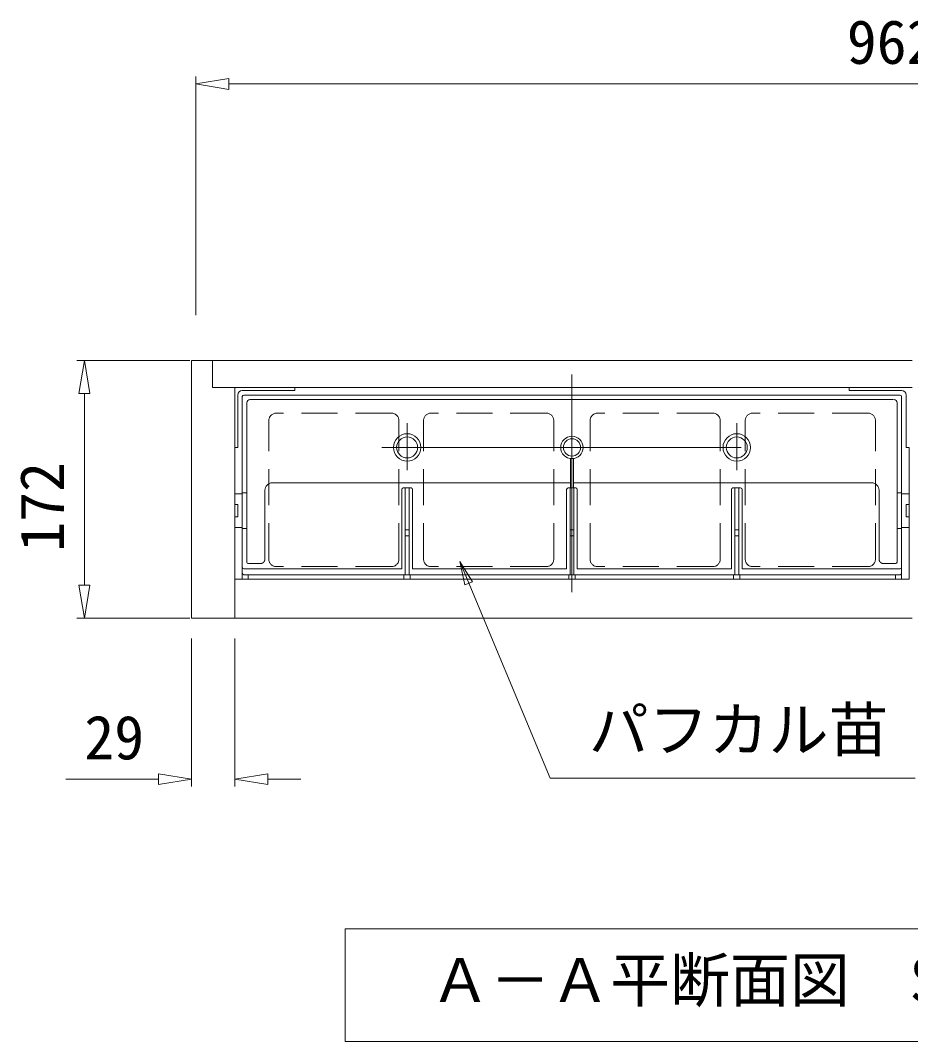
# Model space of a CAD drawing. Units: millimetres, scale not verified, with parts at other scales. Extents: x -3832 to 3834, y -2728 to 2729.
# Drawn here: x -348 to 246, y 958 to 1640 of the extents above; entities that cross this region are included whole.
import ezdxf
from ezdxf.enums import TextEntityAlignment as Align

# ---------------------------------------------------------------- set-up
doc = ezdxf.new("R2010")
doc.units = ezdxf.units.MM
doc.header["$LTSCALE"] = 20
doc.linetypes.add('DASHED1', pattern=[1.8, 1.2, -0.6])
doc.linetypes.add('USER5', pattern=[24, 12, -5, 2, -5])
for name, color, linetype, lineweight in [('0-3_2-4', 7, 'Continuous', 18), ('0-5_2-7', 5, 'Continuous', 18), ('0-6_2-8', 6, 'Continuous', 18), ('0-7_2-9', 4, 'DASHED1', 5), ('0-8_2-A', 7, 'Continuous', 18), ('F-5', 3, 'Continuous', 18)]:
    doc.layers.add(name, color=color, linetype=linetype, lineweight=lineweight)
doc.layers.add('F-0', color=3, linetype='Continuous')
doc.styles.add('ＭＳ ゴシック', font='')
doc.styles.get('ＭＳ ゴシック').set_extended_font_data('MS Gothic')

msp = doc.modelspace()

# ---------------------------------------------------------------- linework, layer by layer
at = {"layer": '0-3_2-4'}
for p, q in [((-220.06, 1412.79), (-220.06, 1394.79)), ((246.94, 1394.79), (-220.06, 1394.79)), ((-205.06, 1240.79), (-205.06, 1394.79)), ((246.94, 1240.79), (-234.06, 1240.79))]:
    msp.add_line(p, q, dxfattribs=at)
msp.add_lwpolyline([(246.94, 1412.79), (-234.06, 1412.79), (-234.06, 1240.79)], dxfattribs=at)
at = {"layer": '0-5_2-7'}
for p, q in [((-46.36, 1265.12), (-55, 1278.58)), ((-46.36, 1265.12), (-51.48, 1262.97)), ((5.47, 1133.87), (249.09, 1133.87))]:
    msp.add_line(p, q, dxfattribs=at)
msp.add_lwpolyline([(-51.48, 1262.97), (-55, 1278.58), (5.47, 1133.87)], dxfattribs=at)
at = {"layer": '0-6_2-8', "color": 5}
for p, q in [((-231.06, 1443), (-231.06, 1602.56)), ((-209.06, 1597.56), (708.94, 1597.56)), ((-235.06, 1412.79), (-310.44, 1412.79)), ((-305.44, 1262.79), (-305.44, 1390.79)), ((-235.06, 1240.79), (-310.44, 1240.79)), ((-234.06, 1227.3), (-234.06, 1128.28)), ((-205.06, 1227.3), (-205.06, 1128.28)), ((-256.06, 1133.28), (-317.82, 1133.28)), ((-183.06, 1133.28), (-161.06, 1133.28))]:
    msp.add_line(p, q, dxfattribs=at)
at = {"layer": '0-6_2-8'}
for p, q in [((-209.06, 1601.23), (-231.06, 1597.56)), ((-231.06, 1597.56), (-209.06, 1593.89)), ((-209.06, 1601.23), (-209.06, 1593.89)), ((-309.11, 1390.79), (-305.44, 1412.79)), ((-305.44, 1412.79), (-301.78, 1390.79)), ((-309.11, 1390.79), (-301.78, 1390.79)), ((-309.11, 1262.79), (-305.44, 1240.79)), ((-309.11, 1262.79), (-301.78, 1262.79)), ((-305.44, 1240.79), (-301.78, 1262.79)), ((-256.06, 1129.62), (-256.06, 1136.95)), ((-234.06, 1133.28), (-256.06, 1136.95)), ((-256.06, 1129.62), (-234.06, 1133.28)), ((-205.06, 1133.28), (-183.06, 1136.95)), ((-183.06, 1129.62), (-205.06, 1133.28)), ((-183.06, 1129.62), (-183.06, 1136.95))]:
    msp.add_line(p, q, dxfattribs=at)
at = {"layer": '0-7_2-9'}
for p, q in [((-100.52, 1377.67), (-177.42, 1377.67)), ((2.8, 1377.67), (-74.09, 1377.67)), ((113.93, 1377.67), (37.03, 1377.67)), ((217.51, 1377.67), (140.61, 1377.67)), ((-182.42, 1280.2), (-182.42, 1372.67)), ((-95.52, 1280.2), (-95.52, 1372.67)), ((-79.09, 1280.2), (-79.09, 1372.67)), ((7.8, 1280.2), (7.8, 1372.67)), ((32.03, 1280.2), (32.03, 1372.67)), ((118.93, 1280.2), (118.93, 1372.67)), ((135.61, 1280.2), (135.61, 1372.67)), ((222.51, 1280.2), (222.51, 1372.67)), ((-100.52, 1275.2), (-177.42, 1275.2)), ((2.8, 1275.2), (-74.09, 1275.2)), ((113.93, 1275.2), (37.03, 1275.2)), ((217.51, 1275.2), (140.61, 1275.2))]:
    msp.add_line(p, q, dxfattribs=at)
for centre, start, end in [((-177.42, 1372.67), 90, 180), ((-100.52, 1372.67), 0, 90), ((-74.09, 1372.67), 90, 180), ((2.8, 1372.67), 0, 90), ((37.03, 1372.67), 90, 180), ((113.93, 1372.67), 0, 90), ((140.61, 1372.67), 90, 180), ((217.51, 1372.67), 0, 90), ((-177.42, 1280.2), 180, 270), ((-100.52, 1280.2), 270, 0), ((-74.09, 1280.2), 180, 270), ((2.8, 1280.2), 270, 0), ((37.03, 1280.2), 180, 270), ((113.93, 1280.2), 270, 0), ((140.61, 1280.2), 180, 270), ((217.51, 1280.2), 270, 0)]:
    msp.add_arc(centre, 5, start, end, dxfattribs=at)
at = {"layer": '0-8_2-A', "linetype": 'USER5', "lineweight": 9}
for p, q in [((19.94, 1403.52), (19.94, 1258.07)), ((-90.06, 1339.67), (-90.06, 1370.91)), ((129.94, 1339.67), (129.94, 1370.91)), ((-107.06, 1354.79), (147.62, 1354.79))]:
    msp.add_line(p, q, dxfattribs=at)
at = {"layer": '0-8_2-A', "lineweight": 9}
for p, q in [((-200.06, 1392.79), (-165.06, 1392.79)), ((-165.06, 1392.79), (-165.06, 1394.79)), ((204.94, 1394.79), (-165.06, 1394.79)), ((204.94, 1392.79), (204.94, 1394.79)), ((204.94, 1392.79), (204.94, 1394.79)), ((239.94, 1392.79), (204.94, 1392.79)), ((239.94, 1392.79), (204.94, 1392.79)), ((-203.06, 1354.79), (-203.06, 1389.79)), ((-200.06, 1266.79), (-200.06, 1388.79)), ((-199.06, 1389.79), (238.94, 1389.79)), ((-197.05, 1278.25), (-197.05, 1384.78)), ((-195.05, 1386.78), (234.62, 1386.78)), ((236.92, 1278.25), (236.92, 1384.78)), ((239.94, 1266.79), (239.94, 1388.79)), ((242.94, 1354.79), (242.94, 1389.79)), ((-205.06, 1354.79), (-205.06, 1266.79)), ((-203.06, 1354.79), (-205.06, 1354.79)), ((242.94, 1354.79), (244.94, 1354.79)), ((244.94, 1354.79), (244.94, 1266.79)), ((18.94, 1327.74), (18.94, 1347.36)), ((20.94, 1327.74), (20.94, 1347.36)), ((-180.02, 1331.15), (18.94, 1331.15)), ((20.94, 1331.15), (219.89, 1331.15)), ((-200.06, 1323.85), (-205.06, 1323.85)), ((-200.06, 1324.56), (-197.05, 1324.56)), ((-185.02, 1280.24), (-185.02, 1326.15)), ((-93.65, 1273.66), (-93.65, 1326.74)), ((-87.48, 1327.74), (-92.65, 1327.74)), ((-91.36, 1269.79), (-91.36, 1327.74)), ((-88.76, 1269.79), (-88.76, 1327.74)), ((-86.48, 1273.66), (-86.48, 1326.74)), ((16.35, 1273.66), (16.35, 1326.74)), ((22.52, 1327.74), (17.35, 1327.74)), ((18.64, 1269.79), (18.64, 1327.74)), ((21.24, 1269.79), (21.24, 1327.74)), ((23.52, 1273.66), (23.52, 1326.74)), ((126.35, 1273.66), (126.35, 1326.74)), ((127.35, 1327.74), (132.52, 1327.74)), ((128.64, 1269.79), (128.64, 1327.74)), ((131.24, 1269.79), (131.24, 1327.74)), ((133.52, 1273.66), (133.52, 1326.74)), ((224.89, 1280.24), (224.89, 1326.15)), ((239.94, 1324.56), (236.92, 1324.56)), ((239.94, 1323.85), (244.94, 1323.85)), ((-203.06, 1316.71), (-205.06, 1316.71)), ((-203.06, 1308.41), (-203.06, 1316.71)), ((242.94, 1308.41), (242.94, 1316.71)), ((242.94, 1316.71), (244.94, 1316.71)), ((-203.06, 1308.41), (-205.06, 1308.41)), ((242.94, 1308.41), (244.94, 1308.41)), ((-205.06, 1301.28), (-200.06, 1301.28)), ((-197.05, 1300.56), (-200.06, 1300.56)), ((-88.76, 1299.79), (-91.36, 1299.79)), ((-88.76, 1295.77), (-91.36, 1295.77)), ((21.24, 1299.79), (18.64, 1299.79)), ((21.24, 1295.77), (18.64, 1295.77)), ((128.64, 1299.79), (131.24, 1299.79)), ((128.64, 1295.77), (131.24, 1295.77)), ((236.92, 1300.56), (239.94, 1300.56)), ((244.94, 1301.28), (239.94, 1301.28)), ((-196.05, 1277.25), (-188.01, 1277.25)), ((235.92, 1277.25), (227.88, 1277.25)), ((-93.65, 1273.66), (-199.06, 1273.66)), ((-199.06, 1269.79), (238.94, 1269.79)), ((-196.06, 1266.79), (-196.06, 1269.79)), ((-92.16, 1269.79), (-92.16, 1266.79)), ((-87.96, 1269.79), (-87.96, 1266.79)), ((16.35, 1273.66), (-86.48, 1273.66)), ((17.84, 1269.79), (17.84, 1266.79)), ((22.04, 1269.79), (22.04, 1266.79)), ((23.52, 1273.66), (126.35, 1273.66)), ((127.84, 1269.79), (127.84, 1266.79)), ((132.04, 1269.79), (132.04, 1266.79)), ((133.52, 1273.66), (237.27, 1273.66)), ((133.52, 1273.66), (238.94, 1273.66)), ((235.94, 1266.79), (235.94, 1269.79)), ((-205.06, 1266.79), (244.94, 1266.79))]:
    msp.add_line(p, q, dxfattribs=at)
for points in [[(-188.01, 1277.25), (-187.99, 1277.25), (-187.97, 1277.25), (-187.96, 1277.25), (-187.94, 1277.25), (-187.93, 1277.25), (-187.9, 1277.25), (-187.88, 1277.25), (-187.85, 1277.25), (-187.82, 1277.25), (-187.79, 1277.26), (-187.76, 1277.26), (-187.72, 1277.26), (-187.68, 1277.26), (-187.64, 1277.27), (-187.59, 1277.27), (-187.54, 1277.28), (-187.49, 1277.29), (-187.44, 1277.3), (-187.38, 1277.31), (-187.33, 1277.32), (-187.27, 1277.34), (-187.21, 1277.36), (-187.14, 1277.37), (-187.08, 1277.39), (-187.02, 1277.42), (-186.96, 1277.44), (-186.89, 1277.46), (-186.83, 1277.49), (-186.77, 1277.52), (-186.71, 1277.55), (-186.65, 1277.58), (-186.59, 1277.61), (-186.53, 1277.64), (-186.47, 1277.68), (-186.41, 1277.71), (-186.35, 1277.75), (-186.29, 1277.79), (-186.23, 1277.83), (-186.18, 1277.87)], [(-186.18, 1277.87), (-186.12, 1277.92), (-186.07, 1277.96), (-186.02, 1278.01), (-185.96, 1278.06), (-185.91, 1278.11), (-185.86, 1278.16), (-185.81, 1278.21), (-185.77, 1278.26), (-185.72, 1278.31), (-185.68, 1278.36), (-185.63, 1278.42), (-185.59, 1278.48), (-185.55, 1278.53), (-185.51, 1278.59), (-185.48, 1278.65), (-185.44, 1278.7), (-185.41, 1278.76), (-185.37, 1278.82), (-185.34, 1278.88), (-185.31, 1278.94), (-185.29, 1279), (-185.26, 1279.06), (-185.23, 1279.12), (-185.21, 1279.18), (-185.19, 1279.24), (-185.17, 1279.31), (-185.15, 1279.37), (-185.13, 1279.42), (-185.11, 1279.48), (-185.1, 1279.54), (-185.08, 1279.6), (-185.07, 1279.65), (-185.06, 1279.71), (-185.05, 1279.76), (-185.05, 1279.8), (-185.04, 1279.85), (-185.04, 1279.89), (-185.03, 1279.93), (-185.03, 1279.97)], [(-185.03, 1279.97), (-185.03, 1280.01), (-185.03, 1280.04), (-185.02, 1280.07), (-185.02, 1280.09), (-185.02, 1280.12), (-185.02, 1280.14), (-185.02, 1280.16), (-185.02, 1280.18), (-185.02, 1280.19), (-185.02, 1280.21), (-185.02, 1280.24)], [(224.9, 1279.97), (224.9, 1280.01), (224.9, 1280.04), (224.9, 1280.07), (224.89, 1280.09), (224.89, 1280.12), (224.89, 1280.14), (224.89, 1280.16), (224.89, 1280.18), (224.89, 1280.19), (224.89, 1280.21), (224.89, 1280.24)], [(226.05, 1277.87), (225.99, 1277.92), (225.94, 1277.96), (225.89, 1278.01), (225.84, 1278.06), (225.78, 1278.11), (225.74, 1278.16), (225.69, 1278.21), (225.64, 1278.26), (225.59, 1278.31), (225.55, 1278.36), (225.51, 1278.42), (225.47, 1278.48), (225.42, 1278.53), (225.39, 1278.59), (225.35, 1278.65), (225.31, 1278.7), (225.28, 1278.76), (225.25, 1278.82), (225.21, 1278.88), (225.19, 1278.94), (225.16, 1279), (225.13, 1279.06), (225.11, 1279.12), (225.08, 1279.18), (225.06, 1279.24), (225.04, 1279.31), (225.02, 1279.37), (225, 1279.42), (224.99, 1279.48), (224.97, 1279.54), (224.96, 1279.6), (224.94, 1279.65), (224.93, 1279.71), (224.93, 1279.76), (224.92, 1279.8), (224.91, 1279.85), (224.91, 1279.89), (224.9, 1279.93), (224.9, 1279.97)], [(227.88, 1277.25), (227.86, 1277.25), (227.85, 1277.25), (227.83, 1277.25), (227.82, 1277.25), (227.8, 1277.25), (227.78, 1277.25), (227.75, 1277.25), (227.73, 1277.25), (227.7, 1277.25), (227.66, 1277.26), (227.63, 1277.26), (227.59, 1277.26), (227.55, 1277.26), (227.51, 1277.27), (227.46, 1277.27), (227.42, 1277.28), (227.36, 1277.29), (227.31, 1277.3), (227.25, 1277.31), (227.2, 1277.32), (227.14, 1277.34), (227.08, 1277.36), (227.02, 1277.37), (226.95, 1277.39), (226.89, 1277.42), (226.83, 1277.44), (226.77, 1277.46), (226.7, 1277.49), (226.64, 1277.52), (226.58, 1277.55), (226.52, 1277.58), (226.46, 1277.61), (226.4, 1277.64), (226.34, 1277.68), (226.28, 1277.71), (226.22, 1277.75), (226.16, 1277.79), (226.11, 1277.83), (226.05, 1277.87)]]:
    msp.add_lwpolyline(points, dxfattribs=at)
for centre, radius in [((-90.06, 1354.79), 9.17), ((129.94, 1354.79), 9.17), ((-90.06, 1354.79), 7), ((19.94, 1354.79), 7.5), ((19.94, 1354.79), 5.75), ((129.94, 1354.79), 7)]:
    msp.add_circle(centre, radius, dxfattribs=at)
for centre, radius, start, end in [((-200.06, 1389.79), 3, 90, 180), ((239.94, 1389.79), 3, 0, 90), ((-199.06, 1388.79), 1, 90, 180), ((-195.05, 1384.78), 2, 90, 180), ((234.92, 1384.78), 2, 0, 90), ((238.94, 1388.79), 1, 0, 90), ((-180.02, 1326.15), 5, 90, 180), ((219.89, 1326.15), 5, 0, 90), ((-92.65, 1326.74), 1, 90, 180), ((-87.48, 1326.74), 1, 0, 90), ((17.35, 1326.74), 1, 90, 180), ((22.52, 1326.74), 1, 0, 90), ((127.35, 1326.74), 1, 90, 180), ((132.52, 1326.74), 1, 0, 90), ((-196.05, 1278.25), 1, 180, 270), ((235.92, 1278.25), 1, 270, 0), ((-199.06, 1274.66), 1, 180, 270), ((-199.06, 1270.79), 1, 180, 270), ((238.94, 1274.66), 1, 270, 0), ((238.94, 1270.79), 1, 270, 0)]:
    msp.add_arc(centre, radius, start, end, dxfattribs=at)
at = {"layer": 'F-5'}
for p, q in [((-131.41, 958.06), (-131.41, 1033.39)), ((-131.41, 1033.39), (622.19, 1033.39)), ((622.19, 958.06), (-131.41, 958.06))]:
    msp.add_line(p, q, dxfattribs=at)

# ---------------------------------------------------------------- texts
at = {"layer": '0-5_2-7', "color": 7, "style": 'ＭＳ ゴシック'}
msp.add_text('パフカル苗', height=29.33, dxfattribs=at).set_placement((31.15, 1142.86), align=Align.BOTTOM_LEFT)
at = {"layer": '0-6_2-8', "color": 7, "style": 'ＭＳ ゴシック'}
for s, p in [('962', (203.39, 1602.1)), ('29', (-305.51, 1137.67))]:
    msp.add_text(s, height=29.33, dxfattribs=at).set_placement(p, align=Align.BOTTOM_LEFT)
msp.add_text('172', height=29.33, rotation=90, dxfattribs=at).set_placement((-310.35, 1285.15), align=Align.BOTTOM_LEFT)
at = {"layer": 'F-0', "color": 7, "style": 'ＭＳ ゴシック'}
msp.add_text('Ａ－Ａ平断面図\u3000S=1/10（S=1/20）', height=29.33, dxfattribs=at).set_placement((-74.61, 975.72), align=Align.BOTTOM_LEFT)

doc.saveas('drawing.dxf')
